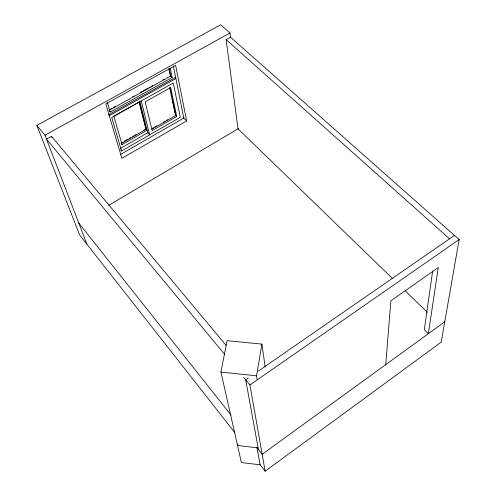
<?xml version="1.0" encoding="UTF-8"?>
<svg xmlns="http://www.w3.org/2000/svg" width="496" height="496" viewBox="0 0 496 496"><rect width="100%" height="100%" fill="white"/><g stroke="black" fill="none" stroke-linecap="round" stroke-linejoin="round"><path stroke-width="0.74" d="M385.745 364.634L390.867 300.805L438.272 267.586L428.352 333.721L424.316 329.741L432.655 271.027M257.157 379.632L256.544 375.813L261.913 344.119L227.056 340.671L220.931 372.074L241.397 462.557L260.146 464.826L265.143 471.2L441.204 342.128L459.147 239.556L230.516 37.175L226.108 39.618L238.03 128.83L392.466 278.51M237.801 443.957L237.534 445.476L257.071 447.783M444.757 321.817L262.167 454.305L256.525 447.194M265.143 471.2L249.928 384.939L459.147 239.556M248.242 378.057L245.694 379.818L258.447 449.612M258.428 371.014L454.466 235.414M108.742 205.307L238.638 128.47M186.639 120.943L121.83 158.329L105.84 103.924L175.64 65.305L186.639 120.943L183.458 117.726M121.532 151.001L180.284 117.273L173.278 83.043L111.755 117.459L121.532 151.001L120.627 149.984M120.447 154.498L183.793 118.067L173.364 66.067M139.122 101.271L146.159 129.22L121.098 143.53L122.053 144.59L147.126 130.25L145.675 128.7M152.235 128.47L153.562 127.708M154.888 126.945L156.879 125.81M163.519 122.01L164.846 121.247M166.172 120.491L167.499 119.728M151.844 129.14L175.751 115.463L169.83 87.265M120.292 148.49L148.174 132.519M176.743 116.473L152.16 130.56L145.148 101.866L170.698 87.538L176.743 116.473L175.255 114.954M121.489 142.848L122.803 142.098M124.124 141.348L128.08 139.085M129.4 138.334L130.715 137.578M132.692 136.45L134.013 135.699M135.334 134.943L136.648 134.193M143.245 130.429L144.559 129.673M139.934 101.575L113.857 116.163L122.053 144.59M109.238 111.011L110.174 112.034L172.143 77.512L170.308 68.535M108.661 114.688L175.627 77.333M109.008 115.853L175.863 78.523M110.503 109.07L111.848 108.32M113.193 107.57L115.208 106.448M132.699 96.72L134.044 95.976M140.771 92.231L142.123 91.487M143.468 90.737L147.504 88.493M148.85 87.742L150.195 86.998M151.54 86.248L152.886 85.498M162.973 79.887L164.319 79.137M109.436 110.124L170.667 76.062L169.124 68.584M36.853 125.383L44.987 135.191L229.983 33.009L220.67 24.8L36.853 125.383L79.54 234.8L234.868 432.636M226.207 345.495L51.547 136.338L46.5 139.134L224.496 354.2M220.931 372.074L256.544 375.813M226.108 39.618L449.543 238.818M405.238 290.892L427.459 312.43M170.178 75.584L172.143 77.512M243.722 377.437L249.928 384.939M78.771 223.039L231.099 415.133M44.987 135.191L86.893 244.168M51.547 136.338L52.092 137.789M107.396 102.492L110.174 112.034M139.81 101.072L147.752 132.761L149.693 134.831L141.261 100.955M139.209 102.443L145.88 128.923M169.849 88.462L170.63 92.169M170.94 93.651L171.566 96.621M171.876 98.103L175.466 115.171M168.981 69.043L170.066 74.276M256.984 447.77L260.146 464.826M261.913 344.119L265.168 366.972M229.983 33.009L230.572 37.591"/></g></svg>
